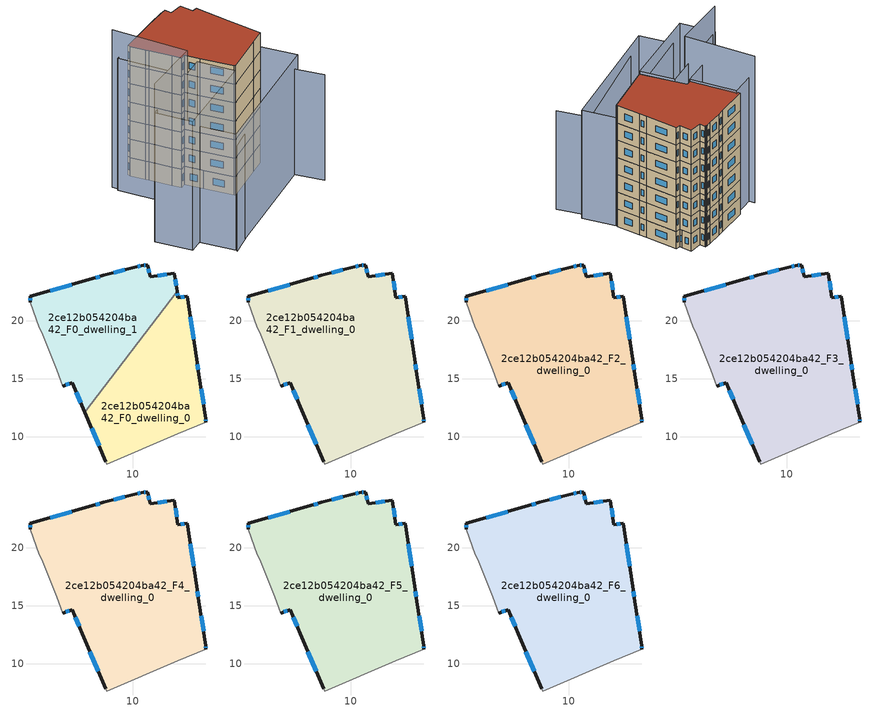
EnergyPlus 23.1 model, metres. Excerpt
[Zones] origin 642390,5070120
2ce12b054204ba42_F0_dwelling_0
 floor ground (EU_floor_Construction): 14.68,22.07 15.48,16.67 15.68,15.36 16.28,11.56 16.28,11.26 13.87,10.26 7.77,7.66 7.67,7.86 5.87,12.09 13.8,22.5 13.88,21.97 z0
 wall outside (EU_wall_Construction): 5.87,12.09 7.67,7.86 / 16.28,11.26 16.28,11.56 15.68,15.36 15.48,16.67 14.68,22.07 13.88,21.97 13.8,22.5 z0:3
 wall adiabatic (EU_wall_Construction): 7.67,7.86 7.77,7.66 13.87,10.26 16.28,11.26 z0:3
 wall to 2ce12b054204ba42_F0_dwelling_1 (EU_wall_Construction): 13.8,22.5 5.87,12.09 z0:3
 window (EU_Window_Construction): 6.45,10.73 7.09,9.23 / 13.85,22.14 13.83,22.33 / 14.42,22.04 14.13,22 / 15.22,18.41 14.93,20.33 / 15.61,15.78 15.54,16.25 / 16.08,12.79 15.87,14.14 / 16.28,11.36 16.28,11.47 z0.97:2.03
2ce12b054204ba42_F0_dwelling_1
 floor ground (EU_floor_Construction): 13.58,24.07 13.8,22.5 5.87,12.09 4.77,14.67 3.97,14.37 3.47,15.77 2.17,18.97 1.97,19.37 1.17,21.57 1.17,22.07 6.47,23.57 7.47,23.87 10.17,24.57 10.88,24.77 11.18,24.77 11.28,24.77 11.47,23.77 z0
 wall outside (EU_wall_Construction): 13.8,22.5 13.58,24.07 11.47,23.77 11.28,24.77 11.18,24.77 10.88,24.77 10.17,24.57 7.47,23.87 6.47,23.57 1.17,22.07 1.17,21.57 / 3.97,14.37 4.77,14.67 5.87,12.09 z0:3
 wall adiabatic (EU_wall_Construction): 1.17,21.57 1.97,19.37 2.17,18.97 3.47,15.77 3.97,14.37 z0:3
 window (EU_Window_Construction): 1.17,21.91 1.17,21.73 / 4.76,23.09 2.88,22.56 / 7.15,23.78 6.79,23.67 / 9.3,24.35 8.34,24.1 / 10.65,24.71 10.4,24.64 / 11.08,24.77 10.97,24.77 / 11.41,24.09 11.34,24.45 / 12.9,23.97 12.15,23.87 / 13.73,23 13.65,23.56 / 5.12,13.84 5.51,12.92 / 4.23,14.46 4.51,14.57 z0.97:2.03
2ce12b054204ba42_F1_dwelling_0
 floor to 2ce12b054204ba42_F0_dwelling_0 (EU_floor_Construction): 14.68,22.07 15.48,16.67 15.68,15.36 16.27,11.56 16.27,11.26 13.87,10.26 7.77,7.66 7.67,7.86 5.87,12.09 13.8,22.5 13.88,21.97 z3
 floor to 2ce12b054204ba42_F0_dwelling_1 (EU_floor_Construction): 13.58,24.07 13.8,22.5 5.87,12.09 5.8,12.24 5.67,12.57 4.77,14.67 3.97,14.37 3.47,15.77 2.17,18.97 1.97,19.37 1.17,21.57 1.17,22.07 6.47,23.57 7.47,23.87 10.17,24.57 10.88,24.77 11.18,24.77 11.27,24.77 11.47,23.77 z3
 wall outside (EU_wall_Construction): 3.97,14.37 4.77,14.67 5.67,12.57 7.67,7.86 / 16.28,11.26 16.28,11.56 15.68,15.36 15.48,16.67 14.68,22.07 13.88,21.97 13.58,24.07 11.47,23.77 11.28,24.77 11.18,24.77 10.88,24.77 10.17,24.57 7.47,23.87 6.47,23.57 1.17,22.07 1.17,21.57 z3:6
 wall adiabatic (EU_wall_Construction): 7.67,7.86 7.77,7.66 13.87,10.26 16.28,11.26 / 1.17,21.57 1.97,19.37 2.17,18.97 3.47,15.77 3.97,14.37 z3:6
 window (EU_Window_Construction): 6.31,11.05 7.02,9.38 / 5.06,13.99 5.38,13.24 / 4.23,14.46 4.51,14.57 / 1.17,21.91 1.17,21.73 / 4.76,23.09 2.88,22.56 / 7.15,23.78 6.79,23.67 / 9.3,24.35 8.34,24.1 / 10.65,24.71 10.4,24.64 / 11.08,24.77 10.97,24.77 / 11.41,24.09 11.34,24.45 / 12.9,23.97 12.15,23.87 / 13.78,22.65 13.67,23.39 / 14.42,22.04 14.13,22 / 15.22,18.41 14.93,20.33 / 15.61,15.78 15.54,16.25 / 16.08,12.79 15.87,14.14 / 16.28,11.36 16.28,11.47 z3.97:5.03
2ce12b054204ba42_F2_dwelling_0
 floor to 2ce12b054204ba42_F1_dwelling_0 (EU_floor_Construction): 13.58,24.07 13.88,21.97 14.68,22.07 15.48,16.67 15.68,15.36 16.27,11.56 16.27,11.26 13.87,10.26 7.77,7.66 7.67,7.86 5.67,12.57 4.77,14.67 3.97,14.37 3.47,15.77 2.17,18.97 1.97,19.37 1.17,21.57 1.17,22.07 6.47,23.57 7.47,23.87 10.17,24.57 10.88,24.77 11.18,24.77 11.27,24.77 11.47,23.77 z6
 wall outside (EU_wall_Construction): 3.97,14.37 4.77,14.67 5.67,12.57 7.67,7.86 / 16.28,11.26 16.28,11.56 15.68,15.36 15.48,16.67 14.68,22.07 13.88,21.97 13.58,24.07 11.47,23.77 11.28,24.77 11.18,24.77 10.88,24.77 10.17,24.57 7.47,23.87 6.47,23.57 1.17,22.07 1.17,21.57 z6:9
 wall adiabatic (EU_wall_Construction): 7.67,7.86 7.77,7.66 13.87,10.26 16.28,11.26 / 1.17,21.57 1.97,19.37 2.17,18.97 3.47,15.77 3.97,14.37 z6:9
 window (EU_Window_Construction): 6.31,11.05 7.02,9.38 / 5.06,13.99 5.38,13.24 / 4.23,14.46 4.51,14.57 / 1.17,21.91 1.17,21.73 / 4.76,23.09 2.88,22.56 / 7.15,23.78 6.79,23.67 / 9.3,24.35 8.34,24.1 / 10.65,24.71 10.4,24.64 / 11.08,24.77 10.97,24.77 / 11.41,24.09 11.34,24.45 / 12.9,23.97 12.15,23.87 / 13.78,22.65 13.67,23.39 / 14.42,22.04 14.13,22 / 15.22,18.41 14.93,20.33 / 15.61,15.78 15.54,16.25 / 16.08,12.79 15.87,14.14 / 16.28,11.36 16.28,11.47 z6.97:8.03
2ce12b054204ba42_F3_dwelling_0
 floor to 2ce12b054204ba42_F2_dwelling_0 (EU_floor_Construction): 13.58,24.07 13.88,21.97 14.68,22.07 15.48,16.67 15.68,15.36 16.27,11.56 16.27,11.26 13.87,10.26 7.77,7.66 7.67,7.86 5.67,12.57 4.77,14.67 3.97,14.37 3.47,15.77 2.17,18.97 1.97,19.37 1.17,21.57 1.17,22.07 6.47,23.57 7.47,23.87 10.17,24.57 10.88,24.77 11.18,24.77 11.27,24.77 11.47,23.77 z9
 wall outside (EU_wall_Construction): 3.97,14.37 4.77,14.67 5.67,12.57 7.67,7.86 / 16.28,11.26 16.28,11.56 15.68,15.36 15.48,16.67 14.68,22.07 13.88,21.97 13.58,24.07 11.47,23.77 11.28,24.77 11.18,24.77 10.88,24.77 10.17,24.57 7.47,23.87 6.47,23.57 1.17,22.07 1.17,21.57 z9:12
 wall adiabatic (EU_wall_Construction): 7.67,7.86 7.77,7.66 13.87,10.26 16.28,11.26 / 1.17,21.57 1.97,19.37 2.17,18.97 3.47,15.77 3.97,14.37 z9:12
 window (EU_Window_Construction): 6.31,11.05 7.02,9.38 / 5.06,13.99 5.38,13.24 / 4.23,14.46 4.51,14.57 / 1.17,21.91 1.17,21.73 / 4.76,23.09 2.88,22.56 / 7.15,23.78 6.79,23.67 / 9.3,24.35 8.34,24.1 / 10.65,24.71 10.4,24.64 / 11.08,24.77 10.97,24.77 / 11.41,24.09 11.34,24.45 / 12.9,23.97 12.15,23.87 / 13.78,22.65 13.67,23.39 / 14.42,22.04 14.13,22 / 15.22,18.41 14.93,20.33 / 15.61,15.78 15.54,16.25 / 16.08,12.79 15.87,14.14 / 16.28,11.36 16.28,11.47 z9.97:11.03
2ce12b054204ba42_F4_dwelling_0
 floor to 2ce12b054204ba42_F3_dwelling_0 (EU_floor_Construction): 13.58,24.07 13.88,21.97 14.68,22.07 15.48,16.67 15.68,15.36 16.27,11.56 16.27,11.26 13.87,10.26 7.77,7.66 7.67,7.86 5.67,12.57 4.77,14.67 3.97,14.37 3.47,15.77 2.17,18.97 1.97,19.37 1.17,21.57 1.17,22.07 6.47,23.57 7.47,23.87 10.17,24.57 10.88,24.77 11.18,24.77 11.27,24.77 11.47,23.77 z12
 wall outside (EU_wall_Construction): 3.97,14.37 4.77,14.67 5.67,12.57 7.67,7.86 / 16.28,11.26 16.28,11.56 15.68,15.36 15.48,16.67 14.68,22.07 13.88,21.97 13.58,24.07 11.47,23.77 11.28,24.77 11.18,24.77 10.88,24.77 10.17,24.57 7.47,23.87 6.47,23.57 1.17,22.07 1.17,21.57 z12:15
 wall adiabatic (EU_wall_Construction): 7.67,7.86 7.77,7.66 13.87,10.26 16.28,11.26 / 1.17,21.57 1.97,19.37 2.17,18.97 3.47,15.77 3.97,14.37 z12:15
 window (EU_Window_Construction): 6.31,11.05 7.02,9.38 / 5.06,13.99 5.38,13.24 / 4.23,14.46 4.51,14.57 / 1.17,21.91 1.17,21.73 / 4.76,23.09 2.88,22.56 / 7.15,23.78 6.79,23.67 / 9.3,24.35 8.34,24.1 / 10.65,24.71 10.4,24.64 / 11.08,24.77 10.97,24.77 / 11.41,24.09 11.34,24.45 / 12.9,23.97 12.15,23.87 / 13.78,22.65 13.67,23.39 / 14.42,22.04 14.13,22 / 15.22,18.41 14.93,20.33 / 15.61,15.78 15.54,16.25 / 16.08,12.79 15.87,14.14 / 16.28,11.36 16.28,11.47 z12.97:14.03
2ce12b054204ba42_F5_dwelling_0
 floor to 2ce12b054204ba42_F4_dwelling_0 (EU_floor_Construction): 13.58,24.07 13.88,21.97 14.68,22.07 15.48,16.67 15.68,15.36 16.27,11.56 16.27,11.26 13.87,10.26 7.77,7.66 7.67,7.86 5.67,12.57 4.77,14.67 3.97,14.37 3.47,15.77 2.17,18.97 1.97,19.37 1.17,21.57 1.17,22.07 6.47,23.57 7.47,23.87 10.17,24.57 10.88,24.77 11.18,24.77 11.27,24.77 11.47,23.77 z15
 wall outside (EU_wall_Construction): 3.97,14.37 4.77,14.67 5.67,12.57 7.67,7.86 / 16.28,11.26 16.28,11.56 15.68,15.36 15.48,16.67 14.68,22.07 13.88,21.97 13.58,24.07 11.47,23.77 11.28,24.77 11.18,24.77 10.88,24.77 10.17,24.57 7.47,23.87 6.47,23.57 1.17,22.07 1.17,21.57 z15:18
 wall adiabatic (EU_wall_Construction): 7.67,7.86 7.77,7.66 13.87,10.26 16.28,11.26 / 1.17,21.57 1.97,19.37 2.17,18.97 3.47,15.77 3.97,14.37 z15:18
 window (EU_Window_Construction): 6.31,11.05 7.02,9.38 / 5.06,13.99 5.38,13.24 / 4.23,14.46 4.51,14.57 / 1.17,21.91 1.17,21.73 / 4.76,23.09 2.88,22.56 / 7.15,23.78 6.79,23.67 / 9.3,24.35 8.34,24.1 / 10.65,24.71 10.4,24.64 / 11.08,24.77 10.97,24.77 / 11.41,24.09 11.34,24.45 / 12.9,23.97 12.15,23.87 / 13.78,22.65 13.67,23.39 / 14.42,22.04 14.13,22 / 15.22,18.41 14.93,20.33 / 15.61,15.78 15.54,16.25 / 16.08,12.79 15.87,14.14 / 16.28,11.36 16.28,11.47 z15.97:17.03
2ce12b054204ba42_F6_dwelling_0
 floor to 2ce12b054204ba42_F5_dwelling_0 (EU_floor_Construction): 13.58,24.07 13.88,21.97 14.68,22.07 15.48,16.67 15.68,15.36 16.27,11.56 16.27,11.26 13.87,10.26 7.77,7.66 7.67,7.86 5.67,12.57 4.77,14.67 3.97,14.37 3.47,15.77 2.17,18.97 1.97,19.37 1.17,21.57 1.17,22.07 6.47,23.57 7.47,23.87 10.17,24.57 10.88,24.77 11.18,24.77 11.27,24.77 11.47,23.77 z18
 wall outside (EU_wall_Construction): 3.97,14.37 4.77,14.67 5.67,12.57 7.67,7.86 / 16.28,11.26 16.28,11.56 15.68,15.36 15.48,16.67 14.68,22.07 13.88,21.97 13.58,24.07 11.47,23.77 11.28,24.77 11.18,24.77 10.88,24.77 10.17,24.57 7.47,23.87 6.47,23.57 1.17,22.07 1.17,21.57 z18:21
 wall adiabatic (EU_wall_Construction): 7.67,7.86 7.77,7.66 13.87,10.26 16.28,11.26 / 1.17,21.57 1.97,19.37 2.17,18.97 3.47,15.77 3.97,14.37 z18:21
 window (EU_Window_Construction): 6.31,11.05 7.02,9.38 / 5.06,13.99 5.38,13.24 / 4.23,14.46 4.51,14.57 / 1.17,21.91 1.17,21.73 / 4.76,23.09 2.88,22.56 / 7.15,23.78 6.79,23.67 / 9.3,24.35 8.34,24.1 / 10.65,24.71 10.4,24.64 / 11.08,24.77 10.97,24.77 / 11.41,24.09 11.34,24.45 / 12.9,23.97 12.15,23.87 / 13.78,22.65 13.67,23.39 / 14.42,22.04 14.13,22 / 15.22,18.41 14.93,20.33 / 15.61,15.78 15.54,16.25 / 16.08,12.79 15.87,14.14 / 16.28,11.36 16.28,11.47 z18.97:20.03
 roof outside (EU_roof_Construction): 13.87,10.26 16.28,11.26 16.28,11.56 15.68,15.36 15.48,16.67 14.68,22.07 13.88,21.97 13.58,24.07 11.47,23.77 11.28,24.77 11.18,24.77 10.88,24.77 10.17,24.57 7.47,23.87 6.47,23.57 1.17,22.07 1.17,21.57 1.97,19.37 2.17,18.97 3.47,15.77 3.97,14.37 4.77,14.67 5.67,12.57 7.67,7.86 7.77,7.66 z21
shading: -2.45,-2.59 16.87,6.59 / 16.87,6.59 19.18,1.73 z0:17.1; -4.45,2.75 16.28,11.26 / 16.28,11.26 18.37,6.16 / 18.37,6.16 -2.35,-2.35 / -2.35,-2.35 -4.45,2.75 z0:18.8; -8.65,7.26 4.97,12.37 / 4.97,12.37 6.99,6.98 / 6.99,6.98 -6.64,1.88 / -6.64,1.88 -8.65,7.26 z0:20.9; -2.61,21.32 0.73,10.12 / 0.73,10.12 -8.51,7.37 z0:25.5; 3.97,14.37 -0.14,12.97 / -0.14,12.97 -2.63,20.28 / -2.63,20.28 1.47,21.68 / 1.47,21.68 3.97,14.37 z0:21.4
[Building]
EU S2 Campaign: North Axis=0; Terrain=City; Solar Distribution=FullExterior
[Site:Location]
Lyon-Bron: Latitude=45.75; Longitude=5; Time Zone=1; Elevation=198
[SizingPeriod:WeatherFileDays]
AnnualSizingPeriod: Begin Month=1; Begin Day of Month=1; End Month=12; End Day of Month=31; Day of Week for Start Day=Monday; Use Weather File Daylight Saving Period=No; Use Weather File Rain and Snow Indicators=No
[MATERIAL]
EU_InternalMass_Material: Roughness=MediumRough; Thickness=0.1; Conductivity=1; Density=1800; Specific Heat=900; Thermal Absorptance=0.9; Solar Absorptance=0.7; Visible Absorptance=0.7
[MATERIAL:NOMASS] Roughness=MediumRough; Thermal Absorptance=0.9; Solar Absorptance=0.7; Visible Absorptance=0.7
Name | Thermal Resistance
EU_wall_NoMass | 2.20426
EU_roof_NoMass | 1.82421
EU_floor_NoMass | 2.14752
[WINDOWMATERIAL:SIMPLEGLAZINGSYSTEM]
EU_Window_SimpleGlazing: UFactor=2.59914; Solar Heat Gain Coefficient=0.76; Visible Transmittance=0.76
[CONSTRUCTION]
EU_wall_Construction: EU_wall_NoMass
EU_roof_Construction: EU_roof_NoMass
EU_floor_Construction: EU_floor_NoMass
EU_InternalMass_Construction: EU_InternalMass_Material
EU_Window_Construction: EU_Window_SimpleGlazing
[ZONE] Type=1; Multiplier=1; Ceiling Height=autocalculate; Floor Area=autocalculate; Part of Total Floor Area=Yes
Name | Volume
2ce12b054204ba42_F0_dwelling_0 | 251.832
2ce12b054204ba42_F1_dwelling_0 | 503.673
2ce12b054204ba42_F2_dwelling_0; 2ce12b054204ba42_F3_dwelling_0; 2ce12b054204ba42_F4_dwelling_0; 2ce12b054204ba42_F5_dwelling_0; 2ce12b054204ba42_F6_dwelling_0 | 503.676
2ce12b054204ba42_F0_dwelling_1 | 251.843
[INTERNALMASS] Construction=EU_InternalMass_Construction
Name | Zone or ZoneList | Surface Area
2ce12b054204ba42_F0_dwelling_0_EU_InternalMass | 2ce12b054204ba42_F0_dwelling_0 | 83.9445
2ce12b054204ba42_F0_dwelling_1_EU_InternalMass | 2ce12b054204ba42_F0_dwelling_1 | 83.9466
2ce12b054204ba42_F1_dwelling_0_EU_InternalMass | 2ce12b054204ba42_F1_dwelling_0 | 167.892
2ce12b054204ba42_F2_dwelling_0_EU_InternalMass | 2ce12b054204ba42_F2_dwelling_0 | 167.892
2ce12b054204ba42_F3_dwelling_0_EU_InternalMass | 2ce12b054204ba42_F3_dwelling_0 | 167.892
2ce12b054204ba42_F4_dwelling_0_EU_InternalMass | 2ce12b054204ba42_F4_dwelling_0 | 167.892
2ce12b054204ba42_F5_dwelling_0_EU_InternalMass | 2ce12b054204ba42_F5_dwelling_0 | 167.892
2ce12b054204ba42_F6_dwelling_0_EU_InternalMass | 2ce12b054204ba42_F6_dwelling_0 | 167.892
[OTHEREQUIPMENT] Fuel Type=Electricity; Design Level Calculation Method=Watts/Area; Power per Zone Floor Area=1; Fraction Latent=0; Fraction Radiant=0; Fraction Lost=0; Carbon Dioxide Generation Rate=0; EndUse Subcategory=EU_Step8_InternalGains
Name | Zone or ZoneList or Space or SpaceList | Schedule
EU_Step8_InternalGain_2ce12b054204ba42_F0_dwelling_0_f000 | 2ce12b054204ba42_F0_dwelling_0 | EU_Step8_GainSchedule_2ce12b054204ba42_F0_dwelling_0_f000
EU_Step8_InternalGain_2ce12b054204ba42_F0_dwelling_1_f000 | 2ce12b054204ba42_F0_dwelling_1 | EU_Step8_GainSchedule_2ce12b054204ba42_F0_dwelling_1_f000
EU_Step8_InternalGain_2ce12b054204ba42_F1_dwelling_0_f000 | 2ce12b054204ba42_F1_dwelling_0 | EU_Step8_GainSchedule_2ce12b054204ba42_F1_dwelling_0_f000
EU_Step8_InternalGain_2ce12b054204ba42_F2_dwelling_0_f000 | 2ce12b054204ba42_F2_dwelling_0 | EU_Step8_GainSchedule_2ce12b054204ba42_F2_dwelling_0_f000
EU_Step8_InternalGain_2ce12b054204ba42_F3_dwelling_0_f000 | 2ce12b054204ba42_F3_dwelling_0 | EU_Step8_GainSchedule_2ce12b054204ba42_F3_dwelling_0_f000
EU_Step8_InternalGain_2ce12b054204ba42_F4_dwelling_0_f000 | 2ce12b054204ba42_F4_dwelling_0 | EU_Step8_GainSchedule_2ce12b054204ba42_F4_dwelling_0_f000
EU_Step8_InternalGain_2ce12b054204ba42_F5_dwelling_0_f000 | 2ce12b054204ba42_F5_dwelling_0 | EU_Step8_GainSchedule_2ce12b054204ba42_F5_dwelling_0_f000
EU_Step8_InternalGain_2ce12b054204ba42_F6_dwelling_0_f000 | 2ce12b054204ba42_F6_dwelling_0 | EU_Step8_GainSchedule_2ce12b054204ba42_F6_dwelling_0_f000
[ZONEVENTILATION:DESIGNFLOWRATE] Schedule=EU_AlwaysOn; Design Flow Rate Calculation Method=AirChanges/Hour; Air Changes per Hour=0.567084; Ventilation Type=Natural; Fan Pressure Rise=0; Fan Total Efficiency=1; Constant Term Coefficient=1; Temperature Term Coefficient=0; Velocity Term Coefficient=0; Velocity Squared Term Coefficient=0; Minimum Indoor Temperature=-100; Maximum Indoor Temperature=100; Delta Temperature=-100; Minimum Outdoor Temperature=-100; Maximum Outdoor Temperature=100; Maximum Wind Speed=40
Name | Zone or ZoneList or Space or SpaceList
EU_ConstantAir_2ce12b054204ba42_F0_dwelling_0 | 2ce12b054204ba42_F0_dwelling_0
EU_ConstantAir_2ce12b054204ba42_F0_dwelling_1 | 2ce12b054204ba42_F0_dwelling_1
EU_ConstantAir_2ce12b054204ba42_F1_dwelling_0 | 2ce12b054204ba42_F1_dwelling_0
EU_ConstantAir_2ce12b054204ba42_F2_dwelling_0 | 2ce12b054204ba42_F2_dwelling_0
EU_ConstantAir_2ce12b054204ba42_F3_dwelling_0 | 2ce12b054204ba42_F3_dwelling_0
EU_ConstantAir_2ce12b054204ba42_F4_dwelling_0 | 2ce12b054204ba42_F4_dwelling_0
EU_ConstantAir_2ce12b054204ba42_F5_dwelling_0 | 2ce12b054204ba42_F5_dwelling_0
EU_ConstantAir_2ce12b054204ba42_F6_dwelling_0 | 2ce12b054204ba42_F6_dwelling_0
[HVACTEMPLATE:THERMOSTAT] Constant Heating Setpoint=20; Constant Cooling Setpoint=50
EU_HeatOnly_2ce12b054204ba42_F0_dwelling_0; EU_HeatOnly_2ce12b054204ba42_F0_dwelling_1; EU_HeatOnly_2ce12b054204ba42_F1_dwelling_0; EU_HeatOnly_2ce12b054204ba42_F2_dwelling_0; EU_HeatOnly_2ce12b054204ba42_F3_dwelling_0; EU_HeatOnly_2ce12b054204ba42_F4_dwelling_0; EU_HeatOnly_2ce12b054204ba42_F5_dwelling_0; EU_HeatOnly_2ce12b054204ba42_F6_dwelling_0
[HVACTEMPLATE:ZONE:IDEALLOADSAIRSYSTEM] System Availability Schedule=EU_AlwaysOn; Maximum Heating Supply Air Temperature=50; Minimum Cooling Supply Air Temperature=13; Maximum Heating Supply Air Humidity Ratio=0.0156; Minimum Cooling Supply Air Humidity Ratio=0.0077; Heating Limit=NoLimit; Cooling Limit=NoLimit; Heating Availability Schedule=EU_AlwaysOn; Cooling Availability Schedule=EU_CoolingOff; Dehumidification Control Type=ConstantSensibleHeatRatio; Cooling Sensible Heat Ratio=0.7; Dehumidification Setpoint=60; Humidification Control Type=None; Humidification Setpoint=30; Outdoor Air Method=None; Outdoor Air Flow Rate per Person=0.00944; Outdoor Air Flow Rate per Zone Floor Area=0; Outdoor Air Flow Rate per Zone=0; Demand Controlled Ventilation Type=None; Outdoor Air Economizer Type=NoEconomizer; Heat Recovery Type=None; Sensible Heat Recovery Effectiveness=0.7; Latent Heat Recovery Effectiveness=0.65
Name | Template Thermostat
2ce12b054204ba42_F0_dwelling_0 | EU_HeatOnly_2ce12b054204ba42_F0_dwelling_0
2ce12b054204ba42_F0_dwelling_1 | EU_HeatOnly_2ce12b054204ba42_F0_dwelling_1
2ce12b054204ba42_F1_dwelling_0 | EU_HeatOnly_2ce12b054204ba42_F1_dwelling_0
2ce12b054204ba42_F2_dwelling_0 | EU_HeatOnly_2ce12b054204ba42_F2_dwelling_0
2ce12b054204ba42_F3_dwelling_0 | EU_HeatOnly_2ce12b054204ba42_F3_dwelling_0
2ce12b054204ba42_F4_dwelling_0 | EU_HeatOnly_2ce12b054204ba42_F4_dwelling_0
2ce12b054204ba42_F5_dwelling_0 | EU_HeatOnly_2ce12b054204ba42_F5_dwelling_0
2ce12b054204ba42_F6_dwelling_0 | EU_HeatOnly_2ce12b054204ba42_F6_dwelling_0
[SIZING:ZONE] Zone Cooling Design Supply Air Temperature Input Method=SupplyAirTemperature; Zone Cooling Design Supply Air Temperature=13; Zone Heating Design Supply Air Temperature Input Method=SupplyAirTemperature; Zone Heating Design Supply Air Temperature=50; Zone Cooling Design Supply Air Humidity Ratio=0.008; Zone Heating Design Supply Air Humidity Ratio=0.008; Cooling Design Air Flow Method=DesignDay; Cooling Design Air Flow Rate=0; Cooling Minimum Air Flow per Zone Floor Area=0.000762; Cooling Minimum Air Flow=0; Cooling Minimum Air Flow Fraction=0.2; Heating Design Air Flow Method=DesignDay; Heating Design Air Flow Rate=0; Heating Maximum Air Flow per Zone Floor Area=0.002032; Heating Maximum Air Flow=0.141576; Heating Maximum Air Flow Fraction=0.3; Account for Dedicated Outdoor Air System=No; Dedicated Outdoor Air System Control Strategy=NeutralSupplyAir; Dedicated Outdoor Air Low Setpoint Temperature for Design=autosize; Dedicated Outdoor Air High Setpoint Temperature for Design=autosize; Zone Load Sizing Method=Sensible Load Only No Latent Load; Zone Latent Cooling Design Supply Air Humidity Ratio Input Method=HumidityRatioDifference; Zone Cooling Design Supply Air Humidity Ratio Difference=0.005; Zone Latent Heating Design Supply Air Humidity Ratio Input Method=HumidityRatioDifference; Zone Humidification Design Supply Air Humidity Ratio Difference=0.005
2ce12b054204ba42_F0_dwelling_0; 2ce12b054204ba42_F0_dwelling_1; 2ce12b054204ba42_F1_dwelling_0; 2ce12b054204ba42_F2_dwelling_0; 2ce12b054204ba42_F3_dwelling_0; 2ce12b054204ba42_F4_dwelling_0; 2ce12b054204ba42_F5_dwelling_0; 2ce12b054204ba42_F6_dwelling_0
[SCHEDULE:CONSTANT]
Name | Hourly Value
EU_AlwaysOn | 1
EU_CoolingOff | 0
[SCHEDULE:FILE] Column Number=1; Rows to Skip at Top=0; Number of Hours of Data=8760; Column Separator=Comma; Interpolate to Timestep=No; Minutes per Item=60; Adjust Schedule for Daylight Savings=Yes
Name | File
EU_Step8_GainSchedule_2ce12b054204ba42_F0_dwelling_0_f000 | ../../schedules/2ce12b054204ba42/2ce12b054204ba42_F0_dwelling_0_f000_gain.csv
EU_Step8_GainSchedule_2ce12b054204ba42_F0_dwelling_1_f000 | ../../schedules/2ce12b054204ba42/2ce12b054204ba42_F0_dwelling_1_f000_gain.csv
EU_Step8_GainSchedule_2ce12b054204ba42_F1_dwelling_0_f000 | ../../schedules/2ce12b054204ba42/2ce12b054204ba42_F1_dwelling_0_f000_gain.csv
EU_Step8_GainSchedule_2ce12b054204ba42_F2_dwelling_0_f000 | ../../schedules/2ce12b054204ba42/2ce12b054204ba42_F2_dwelling_0_f000_gain.csv
EU_Step8_GainSchedule_2ce12b054204ba42_F3_dwelling_0_f000 | ../../schedules/2ce12b054204ba42/2ce12b054204ba42_F3_dwelling_0_f000_gain.csv
EU_Step8_GainSchedule_2ce12b054204ba42_F4_dwelling_0_f000 | ../../schedules/2ce12b054204ba42/2ce12b054204ba42_F4_dwelling_0_f000_gain.csv
EU_Step8_GainSchedule_2ce12b054204ba42_F5_dwelling_0_f000 | ../../schedules/2ce12b054204ba42/2ce12b054204ba42_F5_dwelling_0_f000_gain.csv
EU_Step8_GainSchedule_2ce12b054204ba42_F6_dwelling_0_f000 | ../../schedules/2ce12b054204ba42/2ce12b054204ba42_F6_dwelling_0_f000_gain.csv
